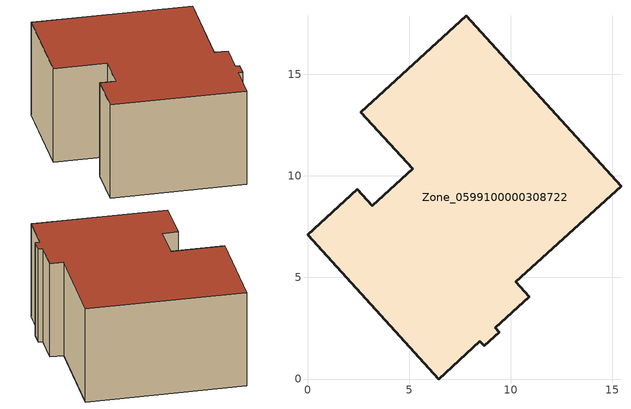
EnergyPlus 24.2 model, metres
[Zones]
Zone_0599100000308722
 floor ground (C_G): 15.43,9.48 10.25,4.79 10.92,4.04 9.23,2.53 9.44,2.3 8.69,1.63 8.49,1.85 6.46,0 0,7.11 2.44,9.34 3.19,8.52 5.18,10.34 2.63,13.14 7.81,17.87 z1.67
 wall outside (C_F): 15.43,9.48 7.81,17.87 2.63,13.14 5.18,10.34 3.19,8.52 2.44,9.34 0,7.11 6.46,0 8.49,1.85 8.69,1.63 9.44,2.3 9.23,2.53 10.92,4.04 10.25,4.79 15.43,9.48 z1.67:8.89
 roof outside (C_R): 10.25,4.79 15.43,9.48 7.81,17.87 2.63,13.14 5.18,10.34 3.19,8.52 2.44,9.34 0,7.11 6.46,0 8.49,1.85 8.69,1.63 9.44,2.3 9.23,2.53 10.92,4.04 z8.89
[BUILDING]
Pand.0599100000308722: North Axis=0; Terrain=City; Loads Convergence Tolerance Value=0.04; Temperature Convergence Tolerance Value=0.4; Solar Distribution=FullExterior; Maximum Number of Warmup Days=25; Minimum Number of Warmup Days=1
[Site:Location]
Rotterdam.The.Hague.AP_ZH_NLD Design_Conditions: Latitude=51.96; Longitude=4.45; Time Zone=1; Elevation=-4.5
[SITE:GROUNDTEMPERATURE:BUILDINGSURFACE]
18, 18, 18, 18, 18, 18, 18, 18, 18, 18, 18, 18
[MATERIAL] Thermal Absorptance=0.9; Solar Absorptance=0.7; Visible Absorptance=0.7
Name | Roughness | Thickness | Conductivity | Density | Specific Heat
G.D.1992-2005 | MediumSmooth | 0.15 | 0.06 | 540 | 1210
F.D.1992-2005 | Rough | 0.3 | 0.12 | 1920 | 840
R.D.1992-2005 | MediumRough | 0.2 | 0.08 | 1500 | 1000
[CONSTRUCTION]
C_G: G.D.1992-2005
C_F: F.D.1992-2005
C_R: R.D.1992-2005
[ZONE]
Zone_0599100000308722: Type=1; Multiplier=1; Ceiling Height=Autocalculate; Volume=Autocalculate; Floor Area=autocalculate; Part of Total Floor Area=Yes
[ZONEINFILTRATION:DESIGNFLOWRATE]
Infil_Zone_0599100000308722: Zone or ZoneList or Space or SpaceList=Zone_0599100000308722; Schedule=AlwaysOn; Design Flow Rate Calculation Method=Flow/Area; Flow Rate per Floor Area=0.0021; Constant Term Coefficient=1; Temperature Term Coefficient=0; Velocity Term Coefficient=0; Velocity Squared Term Coefficient=0
[HVACTEMPLATE:ZONE:IDEALLOADSAIRSYSTEM]
Zone_0599100000308722: Maximum Heating Supply Air Temperature=50; Minimum Cooling Supply Air Temperature=13; Maximum Heating Supply Air Humidity Ratio=0.0156; Minimum Cooling Supply Air Humidity Ratio=0.0077; Heating Limit=NoLimit; Cooling Limit=NoLimit; Dehumidification Control Type=ConstantSensibleHeatRatio; Cooling Sensible Heat Ratio=0.7; Dehumidification Setpoint=60; Humidification Control Type=None; Humidification Setpoint=30; Outdoor Air Method=None; Outdoor Air Flow Rate per Person=0.00944; Outdoor Air Flow Rate per Zone Floor Area=0; Outdoor Air Flow Rate per Zone=0; Demand Controlled Ventilation Type=None; Outdoor Air Economizer Type=NoEconomizer; Heat Recovery Type=None; Sensible Heat Recovery Effectiveness=0.7; Latent Heat Recovery Effectiveness=0.65
[ZONECONTROL:THERMOSTAT]
ThermostatControl_Zone_0599100000308722: Zone or ZoneList=Zone_0599100000308722; Control Type Schedule=DualSetpointControlType; Control 1=Thermostat_Zone_0599100000308722; Temperature Difference Between Cutout And Setpoint=0
[THERMOSTATSETPOINT:DUALSETPOINT]
Thermostat_Zone_0599100000308722: Heating Setpoint Temperature Schedule=HeatingSetpoint_Zone_0599100000308722; Cooling Setpoint Temperature Schedule=CoolingSetpoint_Zone_0599100000308722
[SCHEDULE:COMPACT]
HeatingSetpoint_Zone_0599100000308722: Through: 12/31, For: AllDays, Until: 24:00, 21
CoolingSetpoint_Zone_0599100000308722: Through: 12/31, For: AllDays, Until: 24:00, 24
DualSetpointControlType: Through: 12/31, For: AllDays, Until: 24:00, 4
AlwaysOn: Through: 12/31, For: AllDays, Until: 24:00, 1
